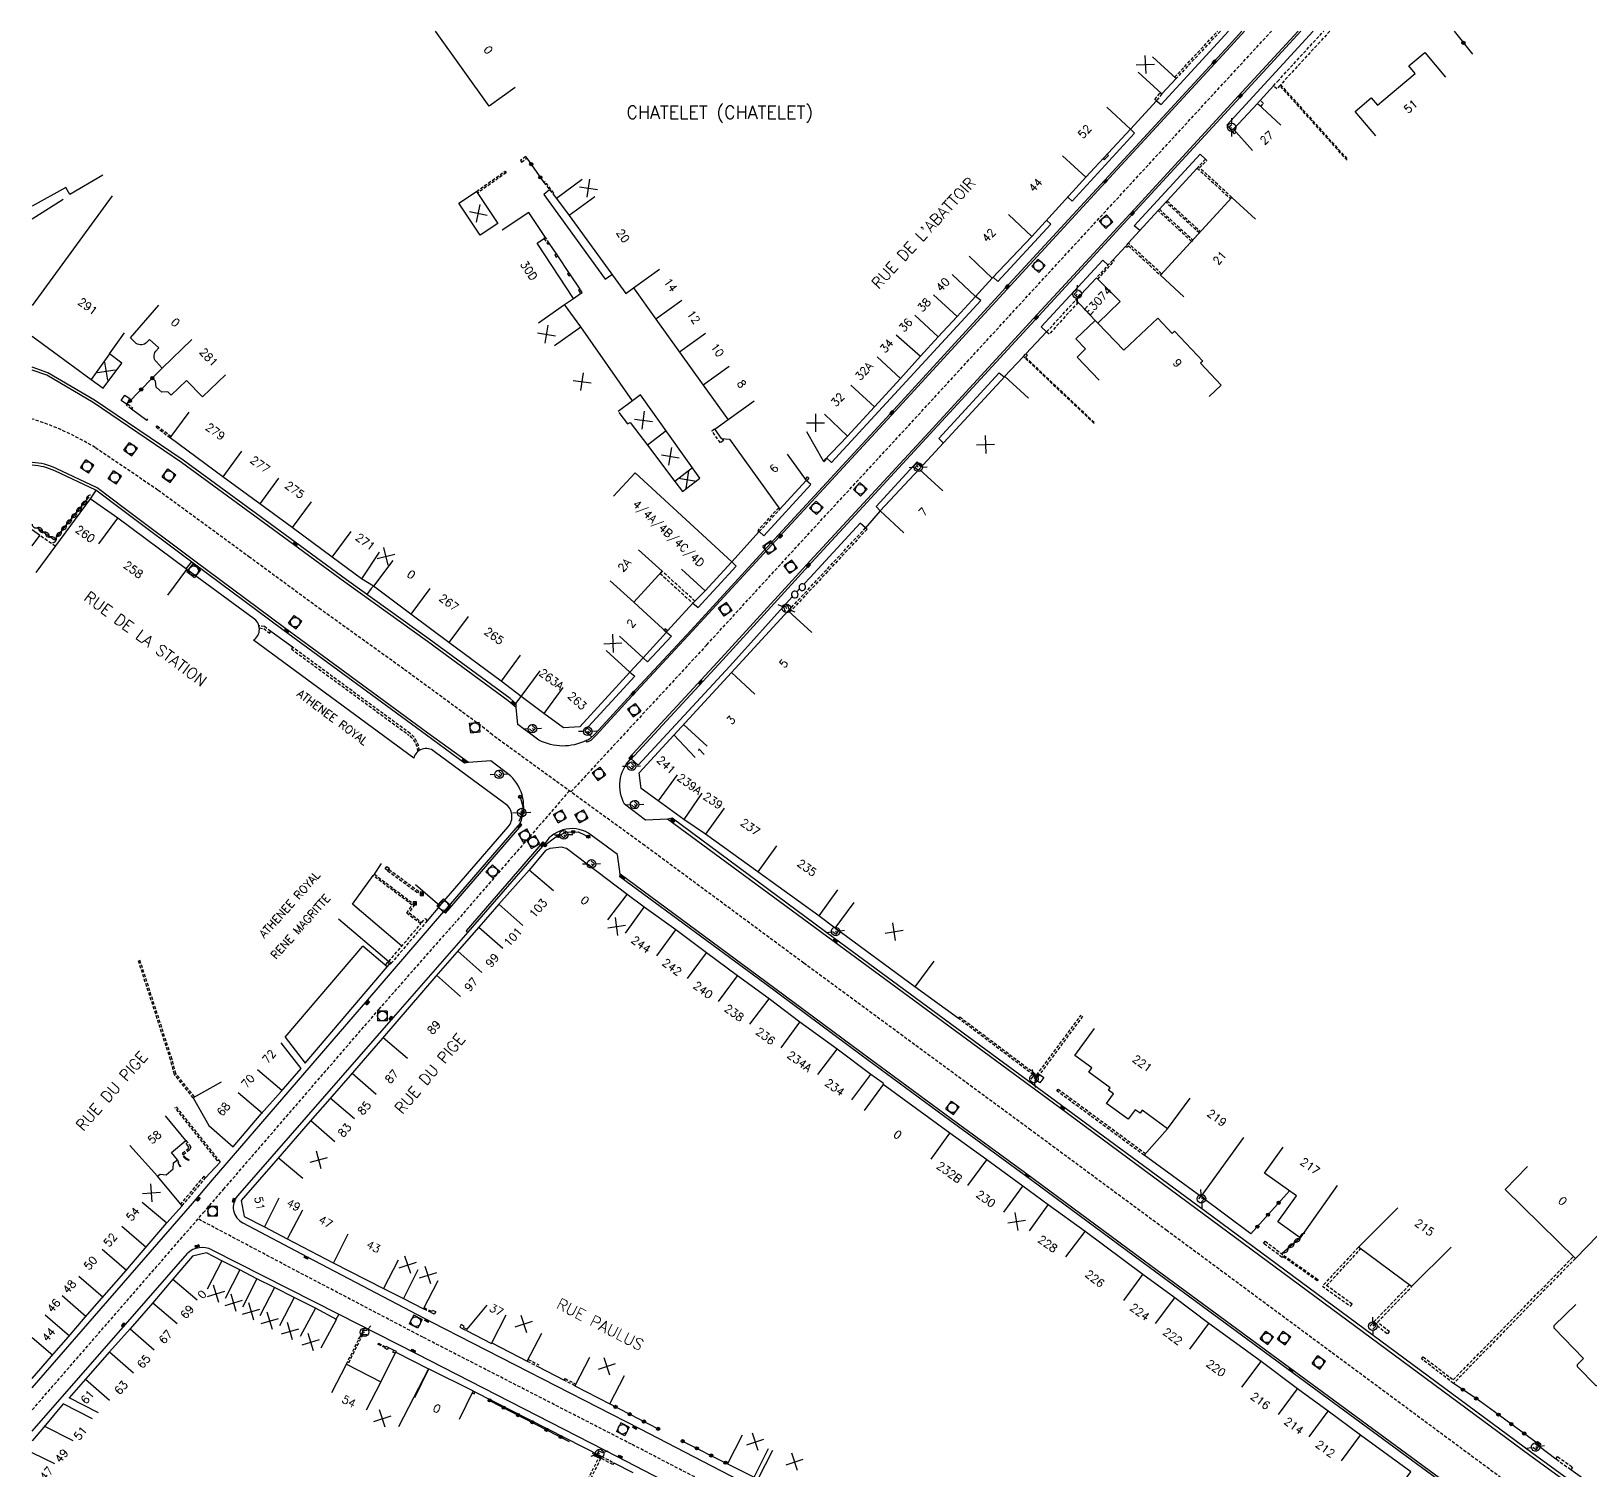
# Model space of a CAD drawing. Header units: millimetres. Extents: x 161000 to 162001, y 120999 to 122000.
# Drawn here: x 160999.8 to 161243.4, y 121775.3 to 122000 of the extents above; entities that cross this region are included whole.
import ezdxf
from ezdxf.enums import TextEntityAlignment as Align

# ---------------------------------------------------------------- set-up
doc = ezdxf.new("R2010")
doc.units = ezdxf.units.MM
doc.linetypes.add('DASHED', pattern=[0.75, 0.5, -0.25])
doc.layers.get('0').update_dxf_attribs({"linetype": 'CONTINUOUS'})
for name, color, linetype in [('W0001', 6, 'DASHED'), ('W0008', 7, 'CONTINUOUS'), ('W0100', 7, 'CONTINUOUS'), ('W0112', 1, 'DASHED'), ('W0310', 3, 'CONTINUOUS'), ('W0322', 7, 'CONTINUOUS'), ('W0330', 7, 'CONTINUOUS'), ('W0334', 7, 'CONTINUOUS'), ('W0400', 7, 'CONTINUOUS'), ('W0420', 7, 'CONTINUOUS'), ('W0471', 7, 'CONTINUOUS'), ('W0980', 7, 'CONTINUOUS'), ('W0984', 7, 'CONTINUOUS'), ('W0989', 7, 'CONTINUOUS'), ('W0991', 7, 'CONTINUOUS'), ('W1102', 7, 'CONTINUOUS')]:
    doc.layers.add(name, color=color, linetype=linetype)
doc.styles.get("Standard").update_dxf_attribs({"font": 'romans.shx', "width": 0.85})

# ---------------------------------------------------------------- blocks, each defined once
blk = doc.blocks.new('t991o')
at = {"color": 0, "linetype": 'Continuous'}
for p, q in [((-1, 1), (1, -1)), ((-1, -1), (1, 1))]:
    blk.add_line(p, q, dxfattribs=at)
blk = doc.blocks.new('t330o')
at = {"color": 0, "linetype": 'Continuous'}
for p, q in [((0.25, -0.25), (-0.25, 0.25)), ((-0.25, -0.25), (0.25, 0.25)), ((-0.25, 0.25), (-0.25, -0.25)), ((0.25, 0.25), (-0.25, 0.25)), ((0.25, -0.25), (0.25, 0.25)), ((-0.25, -0.25), (0.25, -0.25)), ((-0.25, -0.25), (-0.25, -0.25))]:
    blk.add_line(p, q, dxfattribs=at)
blk = doc.blocks.new('T400')
for p, q in [((-0.15, 0.3), (0.15, 0.3)), ((-0.15, -0.25), (-0.15, 0.3)), ((-0.15, 0.15), (0.15, 0.15)), ((-0.15, 0), (0.15, 0)), ((0.15, 0.3), (0.15, -0.25)), ((-0.15, -0.15), (0.15, -0.15)), ((-0.15, -0.25), (-0.15, -0.3)), ((-0.15, -0.3), (0.15, -0.3)), ((0.15, -0.3), (0.15, -0.25))]:
    blk.add_line(p, q)
blk = doc.blocks.new('T420')
for p, q in [((0.75, 0.75), (-0.75, 0.75)), ((-0.75, 0.75), (-0.75, -0.75)), ((0.75, 0.75), (0.75, -0.75)), ((0.75, -0.75), (-0.75, -0.75))]:
    blk.add_line(p, q)
blk.add_ellipse((0, 0), major_axis=(-0.53, 0.53), ratio=1, start_param=3.926991, end_param=10.210176)
blk = doc.blocks.new('T471')
for p, q in [((-0.333334, 0.333334), (-0.333334, -0.333334)), ((-0.333334, 0.333334), (0.333334, 0.333334)), ((-0.333334, 0), (0, 0)), ((0.500001, 0.500001), (1.000002, 1.000002)), ((-0.500001, -0.500001), (-1.000002, -1.000002)), ((-0.333334, -0.333334), (0.333334, -0.333334))]:
    blk.add_line(p, q)
blk.add_ellipse((0, 0), major_axis=(0.471405, 0.471405), ratio=1, start_param=5.4977871438, end_param=11.780972451)
blk = doc.blocks.new('t310o')
at = {"color": 0, "linetype": 'Continuous'}
for centre, start, end in [((-0.5, 0.38), 216.8699, 323.1304), ((0.5, -0.37), 36.8699, 143.1303)]:
    blk.add_arc(centre, 0.625, start, end, dxfattribs=at)
blk = doc.blocks.new('t322o')
at = {"color": 0, "linetype": 'Continuous'}
for radius in [0.25, 0.15]:
    blk.add_circle((0, 0), radius, dxfattribs=at)
blk = doc.blocks.new('t112o')
at = {"color": 0, "linetype": 'Continuous'}
for p, q in [((-0.5, 0.5), (0.5, 0.5)), ((-0.5, -0.5), (-0.5, 0.5)), ((0.5, 0.5), (0.5, -0.5)), ((0.5, -0.5), (-0.5, -0.5))]:
    blk.add_line(p, q, dxfattribs=at)

msp = doc.modelspace()

# ---------------------------------------------------------------- linework, layer by layer
at = {"layer": 'W0001', "flags": 128}
msp.add_lwpolyline([(161105.34, 121904.21), (161119.25, 121919.38), (161137.14, 121938.75), (161154.69, 121957.85), (161169.81, 121974.26), (161186.71, 121992.61), (161193.52, 122000)], dxfattribs=at)
at = {"layer": 'W0001'}
for points in [[(161328.84, 121684.03), (161318.18, 121697.65), (161294.12, 121723.21), (161287.65, 121729.43), (161276.11, 121739.32), (161261.23, 121751.02), (161250.64, 121758.72), (161229.36, 121774.19), (161177.23, 121812.74), (161155.94, 121828.46), (161120.49, 121854.52), (161095.65, 121872.87), (161071.85, 121890.14), (161070.64, 121891.16), (161058.01, 121900.43), (161045.11, 121909.68), (161033.99, 121917.84), (161019.62, 121928.36), (161009.83, 121934.99, 0.061657), (161000, 121939.46, 0.302876)], [(161196.51, 121720.03, 0.053232), (161158.09, 121746.14), (161127.42, 121761.88), (161093.58, 121779.42), (161061.01, 121796.12), (161041.68, 121806.24), (161025.89, 121814.59)]]:
    msp.add_lwpolyline(points, format="xyb", dxfattribs=at)
for points in [[(161105.34, 121904.21), (161084.1, 121881.25)], [(161083.88, 121881.41), (161066.15, 121860.95)], [(161000, 121784.79), (161026.71, 121815.53), (161029.87, 121819.2), (161054.14, 121847.3), (161066.15, 121860.95)]]:
    msp.add_lwpolyline(points, dxfattribs=at)
at = {"layer": 'W0008'}
for p, q in [((161017.77, 121801.81), (161024.24, 121809.21)), ((161028.04, 121809.75), (161047.87, 121799.72)), ((161000, 121781.47), (161017.77, 121801.81)), ((161047.87, 121799.72), (161059.94, 121793.59)), ((161059.94, 121793.59), (161091.36, 121777.52)), ((161091.36, 121777.52), (161105.32, 121770.26))]:
    msp.add_line(p, q, dxfattribs=at)
for points in [[(161102.88, 121906.5), (161115.9, 121920.72), (161133.97, 121940.27), (161152.58, 121960.54), (161166.84, 121976.01), (161186.92, 121997.83), (161188.92, 122000, -0.028941)], [(161103.07, 121906.32), (161093.71, 121896.27), (161088.12, 121890.14), (161087.23, 121889.29), (161086.64, 121889), (161086.51, 121889.27, -0.24136), (161079.11, 121889.34), (161075.83, 121891.76), (161075.56, 121894.45), (161074.34, 121895.48), (161061.71, 121904.75), (161048.81, 121913.99), (161037.69, 121922.15), (161023.32, 121932.67), (161009.49, 121942.05), (161002.25, 121946.28), (161000, 121947.1)], [(161064.56, 121862.33), (161076.48, 121876.09), (161076.19, 121876.36, 0.319442), (161074.68, 121883.74), (161071.6, 121886.11), (161068.15, 121885.82), (161061.8, 121890.44), (161039.39, 121906.87), (161025.37, 121917.29), (161014.41, 121925.5), (161010.14, 121928.7), (161003.73, 121931.75, 0.097399), (161000, 121932.67)], [(161333.36, 121687.48), (161322.7, 121701.1), (161298.63, 121726.67), (161292.16, 121732.88), (161280.62, 121742.78), (161265.75, 121754.47), (161255.15, 121762.18), (161233.88, 121777.64), (161181.74, 121816.2), (161160.45, 121831.91), (161125, 121857.98), (161099.23, 121877.01), (161095.76, 121876.84), (161092.49, 121879.33, -0.32081), (161093.36, 121886.32), (161093.19, 121886.54), (161107.61, 121902.11)], [(161220.26, 121746.12), (161233.38, 121758.32, 0.409991), (161232.7, 121764.66), (161216.37, 121776.64), (161196.32, 121791.35), (161174.7, 121807.28), (161155.11, 121821.74), (161143.51, 121830.24), (161129.64, 121840.42), (161114.58, 121851.6), (161091.79, 121868.4), (161091.39, 121871.48), (161087.3, 121874.52, 0.432985), (161080.03, 121873.2), (161079.78, 121873.47), (161067.75, 121859.57)], [(161067.75, 121859.57), (161068.01, 121859.34), (161056.34, 121846.04), (161032.03, 121818.21, 0.483642), (161032.9, 121813.98), (161042.95, 121808.67), (161062.28, 121798.55), (161094.84, 121781.86), (161128.68, 121764.32), (161159.4, 121748.55), (161164.68, 121745.51), (161171.78, 121741.02), (161177.38, 121737.29), (161183.05, 121733.12), (161186.5, 121730.5), (161194.25, 121724.56, 0.392668), (161196.54, 121724.65), (161220.03, 121746.37), (161220.26, 121746.12)]]:
    msp.add_lwpolyline(points, format="xyb", dxfattribs=at)
for points in [[(161107.85, 121901.88), (161121.72, 121917.1), (161139.62, 121936.47), (161157.17, 121955.57), (161172.29, 121971.98), (161189.19, 121990.33), (161198.1, 122000)], [(161000, 121788.22), (161025.01, 121817.01), (161028.17, 121820.67), (161052.43, 121848.77), (161064.26, 121862.59), (161064.56, 121862.33)]]:
    msp.add_lwpolyline(points, dxfattribs=at)
msp.add_arc((161026.52, 121806.81), 3.31, 62.6687, 133.5522, dxfattribs=at)
at = {"layer": 'W0100'}
for p, q in [((161063.66, 121863.46), (161059.87, 121866.73)), ((161168.1, 121834.68), (161168.36, 121835.03)), ((161168.86, 121834.13), (161168.1, 121834.68)), ((161167.76, 121832.63), (161168.86, 121834.13)), ((161171.15, 121830.14), (161167.76, 121832.63)), ((161172.25, 121831.64), (161171.15, 121830.14)), ((161173, 121831.1), (161172.25, 121831.64)), ((161173.33, 121831.55), (161173, 121831.1)), ((161177.31, 121828.63), (161173.33, 121831.55)), ((161173.64, 121824.52), (161177.31, 121828.63)), ((161189.18, 121827.32), (161182.47, 121818.1)), ((161192.44, 121821.73), (161195.33, 121825.81)), ((161182.47, 121818.1), (161173.64, 121824.52)), ((161004.83, 121785.72), (161001.8, 121782.09)), ((161009.4, 121783.4), (161004.83, 121785.72)), ((161010.32, 121784.31), (161005.74, 121786.64)), ((161001.8, 121782.09), (161000, 121779.95)), ((161006.41, 121779.94), (161001.84, 121782.26))]:
    msp.add_line(p, q, dxfattribs=at)
for points in [[(161075.43, 121991.19), (161071.37, 121988.28), (161062.95, 122000)], [(161174.94, 121996), (161178.62, 121992.61), (161176.39, 121990.2), (161172.72, 121993.59)], [(161209.84, 121983.66), (161206.59, 121987.47), (161209.11, 121989.61), (161210.08, 121988.47), (161211.08, 121989.31), (161215.96, 121993.4), (161214.97, 121994.57), (161217.49, 121996.68), (161220.7, 121992.85)], [(161146.3, 121964.89), (161149.93, 121961.46), (161156.09, 121967.97), (161164.55, 121977.19), (161171.49, 121984.73), (161167.81, 121988.12)], [(161187.6, 121984.69), (161191.34, 121988.74), (161195.01, 121985.34)], [(161187.6, 121984.69), (161190.58, 121981.37)], [(161085.89, 121976.85), (161081.86, 121973.89), (161083.83, 121971.21), (161092.68, 121959.06), (161093.87, 121959.92), (161097.38, 121955.03), (161101.09, 121949.89), (161104.79, 121944.73), (161108.66, 121939.32), (161106.6, 121937.8), (161107.59, 121936.41), (161108.91, 121936.3), (161116.75, 121925.37), (161120.87, 121929.84)], [(161012.46, 121974.32), (161000, 121957.16)], [(161179.86, 121958.53), (161176.18, 121961.92), (161187.34, 121974.05), (161191.02, 121970.66)], [(161091.62, 121940.49), (161092.97, 121938.73), (161093.37, 121938.91), (161096.09, 121935.39), (161100.34, 121929.73), (161101.53, 121928.16), (161104.27, 121930.23), (161095, 121943.26), (161093.74, 121942.32), (161085.65, 121953.83), (161083.13, 121957.36), (161084.53, 121958.28), (161078.83, 121966.91), (161080.16, 121967.81), (161077.56, 121971.71), (161073.4, 121968.94)], [(161123.55, 121932.89), (161127.3, 121936.76), (161131.52, 121941.34), (161135.6, 121945.77), (161138.69, 121949.27), (161141.49, 121952.3), (161144.42, 121955.48), (161147.32, 121958.6), (161143.65, 121962)], [(161166.62, 121945.54), (161163.16, 121949.14), (161164.46, 121950.4), (161162.96, 121951.96), (161166, 121954.86), (161162.99, 121958.06), (161166.18, 121961.48), (161169.92, 121957.78), (161166.41, 121954.43), (161170.48, 121950.22), (161175.76, 121955.22), (161178.03, 121952.81), (161178.39, 121953.15), (161182.8, 121948.5), (161182.43, 121948.16), (161185.69, 121944.72), (161183.82, 121942.95)], [(161000, 121952.37), (161009.18, 121945.61), (161011.05, 121944.28), (161014, 121948.19), (161012.05, 121949.66), (161014.4, 121952.89)], [(161136.1, 121921.71), (161132.44, 121925.12), (161138.53, 121931.64), (161151.89, 121946.12), (161155.57, 121942.73)], [(161043.53, 121926.54), (161040.58, 121922.51), (161035.52, 121926.21), (161029.75, 121930.42), (161021.52, 121936.5), (161024.49, 121940.52)], [(161123.55, 121932.89), (161120.94, 121937.48)], [(161117.89, 121933.99), (161120.87, 121929.84)], [(161101.4, 121916.01), (161105.09, 121912.64), (161109.25, 121917.19), (161102.07, 121923.8), (161094.18, 121931.08), (161090.79, 121927.4)], [(161000, 121919.66), (161001.19, 121921.26), (161000, 121922.14)], [(161076.2, 121902.58), (161073.23, 121898.56), (161065.08, 121904.59), (161059.11, 121908.98), (161053.29, 121913.39), (161051.41, 121914.53), (161046.86, 121917.87), (161049.82, 121921.9)], [(161095.36, 121909.57), (161093.95, 121910.85), (161098.36, 121915.7), (161094.66, 121919.06)], [(161095.36, 121909.57), (161099.05, 121906.2), (161095.38, 121902.19), (161093.34, 121899.95), (161085.53, 121891.4), (161082.96, 121891.24), (161079.88, 121893.51), (161076.33, 121896.14), (161079.31, 121900.16)], [(161109.18, 121899.91), (161118.05, 121909.5), (161121.75, 121906.13)], [(161125.75, 121865.97), (161122.83, 121861.91), (161113.31, 121868.76), (161105.12, 121874.64), (161101.76, 121876.95), (161097.75, 121879.84), (161095.1, 121881.76), (161094.78, 121884.23), (161109.18, 121899.91), (161112.86, 121896.53)], [(161127.97, 121833.16), (161130.97, 121837.16), (161125.68, 121841.11), (161119.88, 121845.32), (161115.1, 121848.96), (161110.13, 121852.56), (161105.3, 121856.14), (161100.5, 121859.7), (161095.58, 121863.24), (161092.92, 121865.26), (161083.41, 121872.42), (161082.66, 121872.6), (161080.81, 121872.43), (161080.17, 121872.08), (161077.58, 121869.02), (161072.88, 121863.7), (161069.75, 121860.14), (161073.51, 121856.84)], [(161140.8, 121854.84), (161137.83, 121850.82), (161125.41, 121859.99), (161128.38, 121864.01)], [(161069.75, 121860.14), (161066.3, 121856.24), (161063, 121852.48), (161054.67, 121842.82), (161049.66, 121837), (161046.48, 121833.35), (161043.42, 121829.84), (161038.35, 121824.03), (161032.64, 121817.45), (161033.1, 121814.98), (161036.29, 121813.37), (161039.82, 121811.47), (161046.98, 121807.76), (161054.83, 121803.73), (161057.97, 121802.16), (161061.1, 121800.55), (161063.39, 121804.99)], [(161039.49, 121842.94), (161042.61, 121838.9), (161055.43, 121853.95), (161051.62, 121857.19)], [(161039.49, 121842.94), (161051.62, 121857.19)], [(161168.36, 121835.03), (161164.99, 121837.5), (161165.47, 121838.15), (161162.81, 121840.1), (161165.87, 121844.3)], [(161031.36, 121825.84), (161035.76, 121830.97), (161038.85, 121834.49), (161041.97, 121838.07), (161038.85, 121842.1)], [(161029.5, 121835.95), (161025.15, 121833.49), (161027.6, 121829.15), (161031.36, 121825.84)], [(161212.34, 121771.08), (161215.28, 121775.12), (161207.41, 121780.85), (161202.39, 121784.58), (161197.6, 121788.08), (161191.91, 121792.33), (161183.75, 121798.29), (161178.41, 121802.26), (161173.42, 121805.91), (161164.43, 121812.65), (161158.65, 121816.79), (161154.7, 121819.68), (161149.05, 121823.84), (161143.29, 121827.99), (161132.89, 121835.58), (161129.94, 121831.54)], [(161022.08, 121823.33), (161022.66, 121823.82), (161021.73, 121824.94), (161024, 121826.84), (161020.79, 121830.67)], [(161000, 121789.68), (161003.02, 121793.16), (161005.67, 121796.19), (161008.28, 121799.24), (161010.85, 121802.22), (161014.31, 121806.11), (161017.65, 121810.03), (161020.99, 121813.96), (161023.4, 121816.64), (161019.55, 121821.25), (161019.97, 121821.59), (161020.93, 121821.49), (161022.02, 121822.4), (161022.08, 121823.35), (161022.52, 121823.72)], [(161233.52, 121822.76), (161230.01, 121819.19), (161235.5, 121813.81), (161240.99, 121808.43), (161244.49, 121811.99)], [(161019.67, 121821.35), (161019.69, 121821.33), (161019.99, 121821.59)], [(161203.79, 121819.8), (161197.99, 121811.65), (161194.53, 121814.11), (161197.42, 121818.19), (161192.44, 121821.73)], [(161221.58, 121810.19), (161215.41, 121804.02), (161207.1, 121810.16), (161213.27, 121816.34)], [(161045.12, 121794.47), (161047.5, 121798.87), (161044.22, 121800.65), (161040.88, 121802.34), (161037.81, 121803.9), (161035.09, 121805.26), (161032.39, 121806.64), (161029.61, 121808.06), (161027.19, 121809.32), (161025.04, 121808.8), (161021.97, 121805.18), (161018.81, 121801.48), (161015.29, 121797.44), (161012.06, 121793.86), (161008.3, 121789.57), (161005.74, 121786.64)], [(161070.99, 121801.15), (161067.86, 121797.39), (161067.83, 121797.15), (161071.71, 121795.16), (161071.76, 121795.25), (161077.31, 121792.39), (161079.56, 121796.74)], [(161249.2, 121793), (161244.7, 121788.54), (161244.24, 121788.54), (161241.32, 121791.49), (161241.3, 121791.89), (161242.24, 121792.8), (161237.65, 121797.56), (161237.65, 121797.96), (161241.04, 121801.24)], [(161046.78, 121787.47), (161049.06, 121791.92), (161054.43, 121789.17), (161056.8, 121793.8), (161061.87, 121791.2), (161057.22, 121782.12)], [(161087.04, 121792.98), (161084.74, 121788.54), (161090.18, 121785.72), (161092.48, 121790.16)], [(161059.73, 121786.69), (161061.93, 121791.18), (161068.86, 121787.77), (161066.65, 121783.29)], [(161110.84, 121780.83), (161108.59, 121776.37), (161112.74, 121774.27), (161114.99, 121778.74)], [(161115.6, 121778.44), (161113.32, 121773.99)]]:
    msp.add_lwpolyline(points, dxfattribs=at)
at = {"layer": 'W0100', "flags": 128}
msp.add_lwpolyline([(161069.96, 121968.17), (161066.63, 121973.16), (161069.37, 121974.99), (161072.7, 121969.99)], close=True, dxfattribs=at)
at = {"layer": 'W0100'}
for points in [[(161030.18, 121946.38), (161026.56, 121942.92), (161024.11, 121945.49), (161021.68, 121943.16), (161021.18, 121943.68), (161020.21, 121943.65), (161019.33, 121944.41), (161019.24, 121945.38), (161018.75, 121945.85), (161020.31, 121947.42), (161019.35, 121948.43, -0.37172), (161019.28, 121950.05), (161019.75, 121950.59), (161018.3, 121951.86), (161017.9, 121951.44, -0.379945), (161016.25, 121951.26), (161015.32, 121952.12), (161019.79, 121957.21)], [(161063.66, 121863.46), (161074.31, 121875.78, 0.450492), (161073.85, 121879.41), (161062.76, 121887.58, 0.549163), (161059.57, 121886.52), (161034.54, 121904.94, 0.549163), (161034.52, 121908.37), (161024.13, 121915.97), (161013.37, 121923.96), (161009.04, 121926.99), (161000.58, 121915.49)]]:
    msp.add_lwpolyline(points, format="xyb", dxfattribs=at)
for points in [[(161118.61, 121912.28, 7.492036), (161118.79, 121912.49, 0.133475)], [(161119.9, 121913.58, 7.366325), (161120.14, 121913.71, 0.135753)]]:
    msp.add_lwpolyline(points, format="xyb", close=True, dxfattribs=at)
at = {"layer": 'W0112'}
for p, q in [((161171.37, 121966.74), (161171.37, 121966.73)), ((161156.87, 121837.06), (161163.81, 121846.42)), ((161164.03, 121846.22), (161156.93, 121836.63))]:
    msp.add_line(p, q, dxfattribs=at)
for points in [[(161178.4, 121992.81), (161185.13, 122000)], [(161185.55, 122000), (161178.62, 121992.61), (161178.4, 121992.81)], [(161193.83, 121991.46), (161194.47, 121992.17), (161201.68, 122000)], [(161202.63, 122000), (161194.99, 121991.7), (161194.94, 121991.64), (161205.44, 121979.95)], [(161205.33, 121979.85), (161194.84, 121991.53), (161194.36, 121990.99), (161193.83, 121991.46)], [(161069.37, 121974.99), (161073.84, 121978.14), (161074.01, 121977.9), (161069.54, 121974.74)], [(161165.82, 121938.78), (161155.01, 121948.99), (161154.79, 121949.2), (161155.19, 121949.62), (161155.41, 121949.41), (161155.12, 121949.1), (161165.92, 121938.88)], [(161017.9, 121939.24), (161018.05, 121939.49)], [(161021.52, 121936.5), (161019.33, 121938.18), (161019.51, 121938.4), (161021.69, 121936.73)], [(161107.73, 121936.4), (161107.96, 121936.09), (161107.47, 121935.73), (161106.14, 121937.62), (161106.56, 121937.92), (161106.63, 121937.82)], [(161120.74, 121930.08), (161121.08, 121930.44), (161121.3, 121930.23), (161120.88, 121929.8), (161120.85, 121929.82)], [(161003.6, 121919.6), (161001.19, 121921.26)], [(161035.46, 121906.85), (161036.14, 121906.75), (161037.06, 121906.05), (161037.25, 121906.31), (161036.26, 121907.05), (161035.4, 121907.18)], [(161025.15, 121833.49), (161022.2, 121837.16), (161021.59, 121839.43), (161016.57, 121854.9)], [(161025.34, 121833.65), (161022.43, 121837.27), (161021.83, 121839.5), (161016.81, 121854.98)], [(161055.43, 121853.95), (161055.8, 121854.38), (161055.47, 121854.66), (161055.09, 121854.23)], [(161156.93, 121836.63), (161144.67, 121845.89), (161144.85, 121846.13), (161156.87, 121837.06)], [(161132.89, 121835.58), (161132.96, 121835.75), (161132.75, 121835.9)], [(161173.64, 121824.52), (161159.99, 121834.58), (161160.2, 121834.87), (161173.87, 121824.79)], [(161022.45, 121832.07), (161029.06, 121823.8), (161028.91, 121823.67), (161022.29, 121831.94)], [(161024, 121826.84), (161024.56, 121826.16), (161024.77, 121825.8), (161024.57, 121825.35), (161023.63, 121824.62), (161023.45, 121824.86), (161024.33, 121825.54), (161024.44, 121825.78), (161024.31, 121826), (161023.82, 121826.69)], [(161022.66, 121823.82), (161023.01, 121822.97), (161023.16, 121822.76), (161023.13, 121822.73), (161022.97, 121822.95), (161022.64, 121823.8)], [(161023.42, 121816.64), (161027.07, 121821.01), (161026.78, 121821.25), (161023.13, 121816.88)], [(161207.1, 121810.16), (161201.48, 121804.11), (161205.87, 121800.95), (161206.13, 121801.3), (161202.14, 121804.18), (161207.45, 121809.9)], [(161240.99, 121808.43), (161221.96, 121788.91), (161216.97, 121792.74), (161217.24, 121793.06), (161221.92, 121789.47), (161240.69, 121808.72)], [(161215.06, 121804.28), (161209.43, 121798.44), (161211.68, 121796.65), (161211.95, 121796.99), (161210.08, 121798.48), (161215.37, 121803.97), (161215.41, 121804.02)], [(161061.19, 121800.74), (161062.4, 121800.14), (161062.51, 121800.37), (161063, 121800.13), (161062.79, 121799.71), (161062.31, 121799.96), (161061.1, 121800.55)], [(161067.86, 121797.37), (161067.33, 121797.64), (161067.44, 121797.86), (161066.98, 121798.09), (161066.78, 121797.67), (161067.23, 121797.45), (161067.83, 121797.15)], [(161049.06, 121791.92), (161051.42, 121796.65), (161051.6, 121796.56), (161049.24, 121791.83)], [(161077.31, 121792.39), (161078.97, 121791.53)], [(161077.45, 121792.66), (161079.11, 121791.8)], [(161084.74, 121788.54), (161083.07, 121789.41), (161083.21, 121789.67), (161084.88, 121788.81)], [(161068.7, 121787.46), (161069.01, 121787.31), (161069.14, 121787.58), (161068.84, 121787.72)], [(161085.78, 121771.9), (161088.48, 121777.33), (161088.76, 121777.19), (161086.06, 121771.76)]]:
    msp.add_lwpolyline(points, dxfattribs=at)
for points in [[(161176.39, 121990.2), (161175.57, 121989.15), (161175.33, 121989.34), (161176.17, 121990.4)], [(161191.85, 121988.26), (161192.27, 121988.71), (161191.76, 121989.19), (161191.34, 121988.74)], [(161188.02, 121984.22), (161187.76, 121983.99), (161187.27, 121984.52), (161187.52, 121984.75)], [(161076.4, 121979.58), (161077.26, 121980.18), (161077.09, 121980.43), (161076.23, 121979.82)], [(161187.34, 121974.05), (161182.31, 121978.65), (161183.42, 121979.81), (161183.22, 121980), (161181.92, 121978.63), (161187.15, 121973.84)], [(161079.89, 121976.39), (161081.3, 121974.59), (161081.47, 121974.72), (161080.06, 121976.52)], [(161182.25, 121968.51), (161177.04, 121973.3), (161177.22, 121973.52), (161182.44, 121968.72)], [(161181.04, 121967.19), (161175.82, 121971.99), (161176.02, 121972.21), (161181.24, 121967.41)], [(161079.91, 121967.64), (161080.5, 121966.75), (161080.75, 121966.92), (161080.16, 121967.81)], [(161176.37, 121962.13), (161171.16, 121966.92), (161170.76, 121966.46), (161170.97, 121966.28), (161171.18, 121966.52), (161176.18, 121961.92)], [(161082.08, 121964.91), (161081.87, 121965.24), (161081.62, 121965.07), (161081.83, 121964.75)], [(161166.39, 121961.28), (161168.94, 121964.08), (161168.73, 121964.27), (161166.18, 121961.48)], [(161083.57, 121962.14), (161083.79, 121961.81), (161084.04, 121961.98), (161083.82, 121962.31)], [(161085.89, 121959.19), (161085.54, 121959.72), (161085.29, 121959.55), (161085.64, 121959.03)], [(161163.34, 121957.68), (161158.79, 121952.7), (161158.41, 121953.05), (161162.99, 121958.06)], [(161014.88, 121941.81), (161015.66, 121941.25), (161015.49, 121941.02), (161014.71, 121941.58)], [(161123.55, 121932.89), (161123.63, 121932.76), (161124.05, 121933.21), (161123.95, 121933.3)], [(161116.57, 121925.62), (161113.32, 121922.08), (161113.54, 121921.88), (161116.75, 121925.37)], [(161118.05, 121909.5), (161130.14, 121922.48), (161130.37, 121922.27), (161118.28, 121909.29)], [(161098.05, 121915.36), (161103.15, 121910.71), (161103.49, 121911.04), (161098.36, 121915.7)], [(161099.05, 121906.2), (161099.2, 121906.37), (161098.86, 121906.69), (161098.7, 121906.52)], [(161055.37, 121869.61), (161055.75, 121869.37), (161055.51, 121868.99), (161055.13, 121869.24)], [(161055.5, 121868.95), (161060.21, 121865.48), (161060.35, 121865.68), (161055.65, 121869.15)], [(161058.47, 121862.33), (161059.33, 121863.59), (161053.23, 121868.19), (161053.44, 121868.39), (161059.72, 121863.65), (161058.86, 121862.39), (161060.84, 121860.86), (161061.37, 121861.48), (161061.69, 121861.13), (161056.03, 121854.49), (161055.66, 121854.78), (161060.66, 121860.64)], [(161023.57, 121824.31), (161023.69, 121824.43), (161024.06, 121824.07), (161024.52, 121823.82), (161024.38, 121823.71), (161023.96, 121823.93)], [(161200.66, 121804.94), (161195.31, 121808.72), (161195.2, 121808.59), (161192.28, 121810.77), (161192.54, 121811.12), (161195.46, 121808.9), (161200.81, 121805.11)], [(161055.14, 121794.45), (161054, 121794.99), (161054.08, 121795.17), (161055.23, 121794.63), (161055.28, 121794.72), (161055.61, 121794.54), (161055.44, 121794.2), (161055.1, 121794.38)], [(161056.29, 121793.77), (161056.44, 121794.12), (161056.81, 121793.96), (161056.65, 121793.61)], [(161235.24, 121779.74), (161235.61, 121779.47), (161235.32, 121779.07), (161234.95, 121779.33)], [(161088.86, 121777.55), (161090.84, 121776.52), (161090.69, 121776.24), (161088.72, 121777.27)], [(161238.22, 121777.49), (161240.55, 121775.82), (161240.26, 121775.42), (161237.93, 121777.09)]]:
    msp.add_lwpolyline(points, close=True, dxfattribs=at)
msp.add_lwpolyline([(161060.41, 121887.7, 0.230651), (161059.01, 121890.37), (161040.66, 121903.82), (161040.47, 121903.56), (161058.82, 121890.12, -0.222039), (161060.22, 121887.55)], format="xyb", dxfattribs=at)
at = {"layer": 'W0310'}
for points in [[(161000.8, 121922.48), (161003.49, 121920.61), (161008.9, 121927.32)], [(161197.99, 121811.65), (161195.21, 121809.18)]]:
    msp.add_lwpolyline(points, dxfattribs=at)
at = {"layer": 'W0322'}
for points in [[(161222.06, 122000), (161224.92, 121996.42)], [(161077.26, 121980.18), (161079.89, 121976.39)], [(161018.75, 121945.85), (161014.97, 121941.97)], [(161076.2, 121880.49), (161076.53, 121879.36), (161076.7, 121878.33), (161076, 121876.63)], [(161080.07, 121872.94), (161081.57, 121874.08), (161083.33, 121874.99), (161085.27, 121875.01), (161087.13, 121874.11)], [(161196.33, 121818.97), (161190.3, 121812.25)], [(161225.51, 121786.56), (161221.96, 121788.91)], [(161071.43, 121786.27), (161083.87, 121779.85)], [(161090.18, 121785.72), (161097.75, 121781.82)], [(161235.01, 121779.6), (161228.35, 121784.49)], [(161101.57, 121779.9), (161108.59, 121776.37)], [(161087.46, 121778), (161088.58, 121777.46)]]:
    msp.add_lwpolyline(points, dxfattribs=at)
at = {"layer": 'W0334'}
for p, q in [((161193.83, 121991.46), (161191.76, 121989.19)), ((161177.22, 121973.52), (161181.92, 121978.63)), ((161176.02, 121972.21), (161177.04, 121973.3)), ((161175.82, 121971.99), (161171.16, 121966.92)), ((161168.73, 121964.27), (161170.76, 121966.46)), ((161154.79, 121949.2), (161151.79, 121946.02)), ((161076.19, 121876.36), (161064.26, 121862.59)), ((161080.03, 121873.2), (161068.01, 121859.34))]:
    msp.add_line(p, q, dxfattribs=at)
for points in [[(161103.07, 121906.32), (161116.12, 121920.52), (161134.19, 121940.06), (161152.8, 121960.33), (161167.06, 121975.8), (161187.14, 121997.62), (161189.33, 122000, -0.028942)], [(161068.15, 121885.82), (161067.52, 121885.75), (161061.55, 121890.09), (161039.13, 121906.53), (161025.11, 121916.95), (161014.15, 121925.16), (161009.91, 121928.33), (161003.54, 121931.36, 0.096813), (161000, 121932.24)], [(161220.03, 121746.37), (161233.14, 121758.55, 0.407656), (161232.5, 121764.39), (161216.17, 121776.37), (161196.12, 121791.08), (161174.5, 121807.01), (161154.91, 121821.47), (161143.31, 121829.97), (161129.44, 121840.15), (161114.38, 121851.33), (161091.77, 121867.99)]]:
    msp.add_lwpolyline(points, format="xyb", dxfattribs=at)
for points in [[(161107.61, 121902.11), (161121.5, 121917.3), (161139.4, 121936.68), (161156.94, 121955.78), (161172.07, 121972.18), (161188.97, 121990.53), (161197.69, 122000)], [(161161.73, 121974.11), (161162.39, 121973.48), (161172.13, 121984.1), (161171.49, 121984.73), (161175.57, 121989.15), (161176.29, 121988.58), (161186.81, 122000)], [(161187.34, 121984.58), (161186.55, 121985.33), (161200.06, 122000)], [(161167.24, 121980.11), (161167.42, 121979.94), (161168.05, 121980.61), (161167.86, 121980.79)], [(161172.95, 121968.87), (161172.09, 121969.62), (161182.38, 121980.79), (161183.22, 121980)], [(161011.02, 121977.51), (161005.85, 121974.49), (161005.25, 121975.59), (161000, 121972.68)], [(161000, 121970.71), (161004.85, 121973.76)], [(161080.8, 121975.22), (161079.87, 121974.49), (161089.48, 121961.27), (161090.51, 121962.04)], [(161081.3, 121974.59), (161081.86, 121973.89)], [(161150.05, 121961.59), (161150.81, 121960.91), (161159.08, 121969.88), (161158.4, 121970.48)], [(161155.19, 121949.62), (161158.41, 121953.05), (161157.55, 121953.83), (161167.18, 121964.24), (161168.02, 121963.49)], [(161124.03, 121933.39), (161124.82, 121932.68), (161148.14, 121957.96), (161147.32, 121958.6), (161149.93, 121961.46)], [(161084.53, 121958.28), (161085.64, 121959.03)], [(161075.56, 121894.45), (161075.57, 121895.01), (161074.61, 121895.82), (161061.97, 121905.1), (161049.07, 121914.35), (161037.95, 121922.51), (161023.57, 121933.03), (161009.72, 121942.42), (161002.44, 121946.68), (161000, 121947.57)], [(161142.26, 121935.75), (161141.57, 121936.42), (161150.99, 121946.69), (161151.79, 121946.02)], [(161017.9, 121939.24), (161015.49, 121941.02)], [(161138.91, 121932.12), (161138.19, 121932.78), (161131.77, 121925.82), (161132.44, 121925.12), (161130.14, 121922.48), (161129.31, 121923.18), (161121.48, 121914.73), (161120.5, 121913.67)], [(161099.2, 121906.37), (161103.15, 121910.71), (161103.97, 121910.04), (161109.91, 121916.48), (161109.25, 121917.19), (161113.54, 121921.88), (161114.24, 121921.23), (161121.6, 121929.23), (161120.87, 121929.84)], [(161009.88, 121928.26), (161009.04, 121926.99)], [(161046.86, 121917.87), (161040.58, 121922.51)], [(161024.03, 121916.05), (161024.88, 121917.12)], [(161053.29, 121913.39), (161052.93, 121913), (161052.26, 121912.07)], [(161103.48, 121911.04), (161105.09, 121912.64)], [(161119.82, 121912.93), (161119.39, 121912.46)], [(161118.69, 121911.7), (161108.94, 121900.87)], [(161040.66, 121903.82), (161037.25, 121906.31)], [(161102.88, 121906.5), (161093.52, 121896.45), (161087.93, 121890.33), (161087.08, 121889.51), (161086.76, 121889.35), (161086.51, 121889.27)], [(161099.05, 121906.2), (161099.84, 121905.57), (161096.1, 121901.53), (161095.38, 121902.19)], [(161093.36, 121886.32), (161093.41, 121886.27), (161107.85, 121901.88)], [(161093.52, 121886.4), (161094.62, 121885.45), (161108.94, 121900.87)], [(161075.53, 121895.05), (161076.33, 121896.14), (161073.23, 121898.56)], [(161093.34, 121899.95), (161094.08, 121899.32), (161086.3, 121890.81), (161087.38, 121889.8)], [(161099.93, 121877.13), (161099.23, 121877.01)], [(161333.76, 121687.8), (161323.09, 121701.44), (161298.99, 121727.03), (161292.51, 121733.26), (161280.95, 121743.18), (161266.06, 121754.88), (161255.46, 121762.59), (161234.18, 121778.06), (161182.04, 121816.61), (161160.75, 121832.32), (161125.31, 121858.39), (161099.93, 121877.13)], [(161053.44, 121868.39), (161054.54, 121870.05)], [(161057.69, 121857.16), (161050, 121863.75), (161053.23, 121868.19)], [(161091.77, 121867.99), (161091.79, 121868.4)], [(161047.8, 121861.43), (161055.66, 121854.78)], [(161063.59, 121863.39), (161061.69, 121861.13)], [(161125.41, 121859.99), (161122.83, 121861.91)], [(161055.8, 121854.38), (161056.03, 121854.49)], [(161144.67, 121845.89), (161137.83, 121850.82)], [(161132.75, 121835.9), (161130.97, 121837.16)], [(161029.06, 121823.8), (161029.32, 121823.46), (161027.07, 121821.01)], [(161190.3, 121812.25), (161182.47, 121818.1)], [(161047.87, 121799.72), (161047.38, 121798.77)], [(161051.92, 121797.67), (161051.42, 121796.65)], [(161055.61, 121794.54), (161056.44, 121794.12)], [(161078.97, 121791.53), (161083.07, 121789.41)], [(161069.14, 121787.58), (161088.86, 121777.55)], [(161228.35, 121784.49), (161225.51, 121786.56)], [(161237.93, 121777.09), (161235.32, 121779.07)], [(161090.84, 121776.52), (161093.81, 121775.01)], [(161242.84, 121773.6), (161240.26, 121775.42)]]:
    msp.add_lwpolyline(points, dxfattribs=at)
at = {"layer": 'W0334', "flags": 128}
for points in [[(161081.87, 121965.24), (161080.75, 121966.92)], [(161083.82, 121962.31), (161082.08, 121964.91)], [(161085.54, 121959.72), (161084.04, 121961.98)]]:
    msp.add_lwpolyline(points, dxfattribs=at)
at = {"layer": 'W1102'}
for p, q in [((161160.87, 121980.57), (161164.55, 121977.19)), ((161087.86, 121974.17), (161083.83, 121971.21)), ((161152.46, 121971.41), (161156.09, 121967.97)), ((161140.75, 121958.87), (161144.42, 121955.48)), ((161079.06, 121954.45), (161083.13, 121957.36)), ((161101.44, 121957.95), (161097.38, 121955.03)), ((161081.56, 121950.95), (161085.65, 121953.83)), ((161137.81, 121955.69), (161141.49, 121952.3)), ((161020.31, 121947.42), (161024.93, 121951.85)), ((161105.15, 121952.81), (161101.09, 121949.89)), ((161134.94, 121952.58), (161138.69, 121949.27)), ((161012.05, 121949.66), (161009.18, 121945.61)), ((161131.93, 121949.16), (161135.6, 121945.77)), ((161108.85, 121947.65), (161104.79, 121944.73)), ((161127.84, 121944.73), (161131.52, 121941.34)), ((161112.73, 121942.23), (161108.66, 121939.32)), ((161123.7, 121940.24), (161127.3, 121936.76)), ((161099, 121937.63), (161096.09, 121935.39)), ((161032.7, 121934.46), (161029.75, 121930.42)), ((161103.13, 121931.83), (161100.34, 121929.73)), ((161038.47, 121930.25), (161035.52, 121926.21)), ((161142.19, 121928.23), (161138.53, 121931.64)), ((161010.39, 121919.95), (161013.37, 121923.96)), ((161054.19, 121918.69), (161051.41, 121914.53)), ((161056.31, 121917.37), (161053.29, 121913.39)), ((161021.18, 121911.94), (161024.13, 121915.97)), ((161062.07, 121913.01), (161059.11, 121908.98)), ((161068.05, 121908.61), (161065.08, 121904.59)), ((161091.69, 121905.56), (161095.38, 121902.19)), ((161089.64, 121903.31), (161093.34, 121899.95)), ((161082.85, 121897.54), (161079.88, 121893.51)), ((161105.39, 121888.39), (161101.71, 121891.77)), ((161100.21, 121890.14), (161103.55, 121886.63)), ((161100.69, 121883.91), (161097.75, 121879.84)), ((161104.59, 121881.07), (161101.76, 121876.95)), ((161108.04, 121878.7), (161105.12, 121874.64)), ((161116.23, 121872.82), (161113.31, 121868.76)), ((161081.39, 121865.79), (161077.58, 121869.02)), ((161076.63, 121860.39), (161072.88, 121863.7)), ((161089.89, 121861.28), (161092.92, 121865.26)), ((161092.66, 121859.18), (161095.58, 121863.24)), ((161097.52, 121855.68), (161100.5, 121859.7)), ((161066.44, 121856.37), (161070.2, 121853.08)), ((161102.33, 121852.12), (161105.3, 121856.14)), ((161063.12, 121852.62), (161066.86, 121849.3)), ((161107.19, 121848.52), (161110.13, 121852.56)), ((161112.07, 121844.98), (161115.1, 121848.96)), ((161116.94, 121841.28), (161119.88, 121845.32)), ((161054.8, 121842.91), (161058.6, 121839.66)), ((161122.68, 121837.11), (161125.68, 121841.11)), ((161038.99, 121834.63), (161035.18, 121837.87)), ((161049.94, 121837.32), (161053.72, 121834.04)), ((161035.94, 121831.05), (161032.14, 121834.29)), ((161046.54, 121833.51), (161050.34, 121830.25)), ((161177.31, 121828.63), (161180.81, 121833.42)), ((161043.49, 121829.97), (161047.26, 121826.67)), ((161140.36, 121823.94), (161143.29, 121827.99)), ((161015.22, 121826.06), (161019.55, 121821.25)), ((161038.42, 121824.17), (161042.24, 121820.94)), ((161146.09, 121819.81), (161149.05, 121823.84)), ((161038.53, 121817.84), (161036.29, 121813.37)), ((161151.75, 121815.64), (161154.7, 121819.68)), ((161017.18, 121817.2), (161020.99, 121813.96)), ((161039.92, 121811.56), (161042.24, 121815.99)), ((161155.74, 121812.72), (161158.65, 121816.79)), ((161017.79, 121810.12), (161014, 121813.39)), ((161161.43, 121808.65), (161164.43, 121812.65)), ((161047.08, 121807.81), (161049.35, 121812.27)), ((161014.71, 121806.56), (161010.92, 121809.83)), ((161029.61, 121808.06), (161027.32, 121803.62)), ((161057.12, 121808.17), (161054.83, 121803.73)), ((161011.05, 121802.3), (161007.28, 121805.59)), ((161021.97, 121805.18), (161025.77, 121801.94)), ((161032.39, 121806.64), (161030.12, 121802.18)), ((161035.09, 121805.26), (161032.82, 121800.81)), ((161060.2, 121806.64), (161057.97, 121802.16)), ((161170.47, 121801.87), (161173.42, 121805.91)), ((161037.81, 121803.9), (161035.56, 121799.44)), ((161008.43, 121799.29), (161004.66, 121802.58)), ((161018.81, 121801.48), (161022.62, 121798.24)), ((161040.88, 121802.34), (161038.63, 121797.89)), ((161044.22, 121800.65), (161041.84, 121796.25)), ((161175.43, 121798.25), (161178.41, 121802.26)), ((161005.81, 121796.27), (161002.03, 121799.54)), ((161180.8, 121794.25), (161183.75, 121798.29)), ((161003.21, 121793.27), (161000, 121796.05)), ((161015.29, 121797.44), (161019.06, 121794.15)), ((161012.06, 121793.86), (161015.8, 121790.54)), ((161188.92, 121788.32), (161191.91, 121792.33)), ((161008.3, 121789.57), (161012.07, 121786.28)), ((161194.65, 121784.04), (161197.6, 121788.08)), ((161199.41, 121780.56), (161202.39, 121784.58)), ((161204.47, 121776.81), (161207.41, 121780.85)), ((161003.52, 121776.37), (161000, 121778.06))]:
    msp.add_line(p, q, dxfattribs=at)
at = {"layer": 'W1102', "flags": 128}
for points in [[(161093.87, 121959.92), (161097.93, 121962.84)], [(161093.74, 121942.32), (161091.51, 121940.63)], [(161093.95, 121910.85), (161090.25, 121914.21)], [(161071.76, 121795.25), (161073.99, 121799.61)], [(161054.43, 121789.17), (161052.15, 121784.72)]]:
    msp.add_lwpolyline(points, dxfattribs=at)
at = {"layer": 'W1102'}
msp.add_lwpolyline([(161166.41, 121954.43), (161166, 121954.86)], dxfattribs=at)

# ---------------------------------------------------------------- block references
at = {"layer": 'W0112'}
for p, rotation in [((161014.59, 121942.48), 143.8085248840314), ((161157.26, 121836.54), 233.4310630613549)]:
    msp.add_blockref('t112o', p, dxfattribs=dict(at, rotation=rotation))
at = {"layer": 'W0310'}
for p, rotation in [((161008.49, 121926.81), 51.11703146422895), ((161006.14, 121923.89), 51.11703146422895), ((161006.92, 121924.86), 51.11703146422895), ((161007.71, 121925.84), 51.11703146422895), ((161000.8, 121922.48), 325.1568096534169), ((161001.82, 121921.77), 325.1568096534169), ((161004.57, 121921.95), 51.11703146422895), ((161005.35, 121922.92), 51.11703146422895), ((161002.85, 121921.05), 325.1568096534169), ((161003.78, 121920.97), 51.11703146422895), ((161197.99, 121811.65), 221.6444838649307), ((161196.12, 121809.99), 221.6444838649307), ((161197.06, 121810.82), 221.6444838649307)]:
    msp.add_blockref('t310o', p, dxfattribs=dict(at, rotation=rotation))
at = {"layer": 'W0322'}
for p, rotation in [((161223.51, 121998.19), 308.6721450748984), ((161077.92, 121979.24), 304.6677248464787), ((161079.34, 121977.18), 304.6677248464787), ((161017.01, 121944.06), 225.730035422488), ((161018.75, 121945.85), 225.730035422488), ((161015.26, 121942.27), 225.730035422488), ((161076.2, 121880.49), 286.4985302207527), ((161076.59, 121878.07), 247.5462226803477), ((161082.12, 121874.36), 27.17136466194214), ((161084.47, 121875), 0.58654138658202), ((161086.8, 121874.27), 334.2836197369002), ((161080.07, 121872.94), 37.30204344132682), ((161194.66, 121817.11), 228.0995353035996), ((161192.99, 121815.25), 228.0995353035996), ((161191.32, 121813.39), 228.0995353035996), ((161223.42, 121787.94), 146.4755573839458), ((161071.43, 121786.27), 332.723031922915), ((161225.51, 121786.56), 146.4755573839458), ((161073.65, 121785.12), 332.723031922915), ((161075.88, 121783.97), 332.723031922915), ((161091.08, 121785.25), 332.719692265414), ((161093.3, 121784.11), 332.719692265414), ((161095.52, 121782.96), 332.719692265414), ((161228.97, 121784.04), 143.7240129681028), ((161078.1, 121782.83), 332.723031922915), ((161080.32, 121781.68), 332.723031922915), ((161082.54, 121780.54), 332.723031922915), ((161097.75, 121781.82), 332.719692265414), ((161230.98, 121782.56), 143.7240129681028), ((161233, 121781.08), 143.7240129681028), ((161101.57, 121779.9), 333.274918818379), ((161103.8, 121778.78), 333.274918818379), ((161235.01, 121779.6), 143.7240129681028), ((161088.02, 121777.73), 334.5772896732651), ((161106.03, 121777.66), 333.274918818379), ((161108.27, 121776.53), 333.274918818379)]:
    msp.add_blockref('t322o', p, dxfattribs=dict(at, rotation=rotation))
at = {"layer": 'W0330'}
for p in [(161059.74, 121863.85), (161060.84, 121865.34)]:
    msp.add_blockref('t330o', p, dxfattribs=at)
at = {"layer": 'W0400'}
for p, rotation in [((161184.57, 121995.19), 137.3699417430907), ((161188.7, 121989.87), 137.3625666978547), ((161167.58, 121976.6), 137.3343741801727), ((161171.82, 121971.55), 137.3261114026148), ((161152.27, 121960.12), 137.4444393575247), ((161156.82, 121955.25), 137.4212067501827), ((161134.24, 121940.46), 137.2565264626327), ((161041.06, 121919.96), 233.7395474934161), ((161116.87, 121921.16), 137.3148208837218), ((161121.22, 121916.62), 137.3097148262678), ((161039.7, 121906.39), 233.7530520965847), ((161104.36, 121898.36), 137.2048058363139), ((161075.14, 121895.09), 229.9795298334692), ((161093.84, 121896.63), 317.0443057404909), ((161067.42, 121886.1), 232.5790322184308), ((161093.53, 121886.65), 317.3746817764693), ((161076.1, 121875.96), 319.5073850531183), ((161100.01, 121876.76), 232.8644503125012), ((161079.66, 121873.07), 318.8233879010467), ((161092.22, 121867.89), 54.35668441821888), ((161125.35, 121857.96), 233.6714978109781), ((161052.37, 121848.36), 319.9243448466742), ((161056.03, 121845.91), 319.1565695236427), ((161160.89, 121831.94), 233.5755630659819), ((161155.36, 121821.35), 233.5818419743504), ((161025.89, 121817.68), 318.6802887419345), ((161031.49, 121817.5), 345.964482059838), ((161025.77, 121810.35), 102.7690176048261), ((161042.81, 121808.56), 62.131598275069), ((161014.24, 121798.02), 319.186424549871), ((161061.62, 121798.71), 62.44656109573402), ((161059.53, 121793.98), 63.01126192024198), ((161196.55, 121790.97), 233.7331884720547), ((161094.12, 121782.03), 62.84847486924902), ((161091.84, 121777.46), 62.84847486924902)]:
    msp.add_blockref('T400', p, dxfattribs=dict(at, rotation=rotation))
at = {"layer": 'W0420'}
for p, rotation in [((161167.7, 121970.28), 131.8829370208528), ((161157.14, 121963.38), 318.3416691118073), ((161015.37, 121934.75), 143.7937794541737), ((161008.57, 121932.05), 236.3759462680959), ((161012.89, 121930.33), 236.3759462680959), ((161021.35, 121930.61), 143.7937794541737), ((161129.31, 121928.48), 47.36824526543175), ((161122.45, 121925.59), 47.36824526543175), ((161115.16, 121919.38), 306.1510446535037), ((161118.45, 121916.37), 306.1510446535037), ((161025.21, 121915.78), 51.60751505043595), ((161108.23, 121909.75), 306.1510446535037), ((161041.07, 121907.75), 143.3799820032187), ((161094.01, 121894.02), 126.0211230927448), ((161069.13, 121891.3), 186.5423059437054), ((161088.49, 121884.08), 126.0211230927448), ((161082.42, 121877.45), 209.1008941187418), ((161085.77, 121877.42), 209.1008941187418), ((161076.93, 121874.44), 209.1008941187418), ((161078.24, 121873.45), 209.1008941187418), ((161071.91, 121868.82), 47.20480583631392), ((161064.24, 121863.48), 47.20480583631392), ((161143.7, 121831.95), 143.7704716336505), ((161059.89, 121798.55), 332.446561095734), ((161192.82, 121796.03), 143.7331884720547), ((161195.5, 121796), 143.7331884720547), ((161200.92, 121792.2), 143.7331884720547), ((161092.23, 121781.75), 332.8484748692489)]:
    msp.add_blockref('T420', p, dxfattribs=dict(at, rotation=rotation))
for p in [(161054.68, 121846.28), (161028.15, 121815.77)]:
    msp.add_blockref('T420', p, dxfattribs=at)
at = {"layer": 'W0471'}
for p, rotation in [((161187.31, 121984.99), 42.93644491873571), ((161163.19, 121958.95), 43.63761368859713), ((161138.37, 121931.93), 317.6909680278416), ((161117.77, 121909.9), 291.6730892815877), ((161078.11, 121891.13), 137.5789928538217), ((161086.74, 121890.72), 137.5789928538217), ((161093.59, 121885.26), 137.5789928538217), ((161072.91, 121884), 137.5789928538217), ((161094.07, 121879.26), 137.5789928538217), ((161076.43, 121878.02), 137.5789928538217), ((161082.99, 121874.55), 137.5789928538217), ((161087.33, 121870.01), 137.5789928538217), ((161125.45, 121859.46), 143.5646914512461), ((161156.43, 121836.5), 233.4310630613549), ((161182.59, 121817.75), 228.099535303317), ((161209.35, 121797.86), 224.9969697236544), ((161088.6, 121777.96), 332.92729333402), ((161234.79, 121778.99), 144.3746469431759)]:
    msp.add_blockref('T471', p, dxfattribs=dict(at, rotation=rotation))
msp.add_blockref('T471', (161051.89, 121796.89), dxfattribs=at)
at = {"layer": 'W0991'}
for p, rotation in [((161173.83, 121994.79), 317.2952608832514), ((161086.87, 121975.51), 36.35941707311859), ((161069.66, 121971.58), 33.65532936188359), ((161080.31, 121952.7), 35.52764299117896), ((161011.57, 121946.94), 53.72947766346655), ((161085.88, 121945.29), 37.29283038271031), ((161095.44, 121939.27), 37.29283038295269), ((161122.32, 121938.86), 314.9023539458475), ((161148.88, 121935.48), 317.3060228724572), ((161099.64, 121933.64), 36.17954705654091), ((161102.32, 121929.99), 36.24976619251106), ((161055.25, 121918.03), 58.15567725003206), ((161090.66, 121904.44), 317.78317578752), ((161091.27, 121860.23), 52.80818188395933), ((161134.59, 121859.43), 53.56469145135856), ((161044.74, 121823.8), 60.06089657571066), ((161018.61, 121818.67), 48.62042336423604), ((161153.74, 121814.18), 53.79871630607846), ((161058.66, 121807.41), 63.56987372541273), ((161061.81, 121805.81), 62.66399750688538), ((161028.72, 121802.9), 61.37476126000175), ((161031.47, 121801.49), 61.37476126000175), ((161034.2, 121800.12), 61.37476126000175), ((161037.1, 121798.66), 61.37476126000175), ((161040.26, 121797.05), 61.37476126000175), ((161076.78, 121798.18), 62.73180612452091), ((161043.51, 121795.35), 61.37476126000175), ((161089.76, 121791.57), 62.60489363273627), ((161054.68, 121783.42), 62.88240654614911), ((161112.92, 121779.78), 63.20560815489221), ((161119.06, 121776.66), 62.80159029720687)]:
    msp.add_blockref('t991o', p, dxfattribs=dict(at, rotation=rotation))

# ---------------------------------------------------------------- texts
at = {"layer": 'W0980'}
msp.add_text('CHATELET (CHATELET)', height=2, dxfattribs=at).set_placement((161107.36, 121987.2), align=Align.MIDDLE)
at = {"layer": 'W0984'}
for s, rotation, p in [('E3074', 46.9527, (161166.45, 121957.92)), ('ATHENEE ROYAL', 323.4767, (161046.9, 121892.89)), ('ATHENEE ROYAL', 48.1169, (161040.19, 121863.69)), ('RENE MAGRITTE', 48.1169, (161041.88, 121860.22)), ('99', 49.3119, (161071.85, 121854.96)), ('97', 49.3119, (161068.54, 121851.2)), ('89', 49.3119, (161062.74, 121844.49)), ('70', 49.5818, (161033.67, 121836.1)), ('87', 49.3119, (161056.14, 121836.83)), ('68', 49.5818, (161029.88, 121831.74)), ('83', 49.3119, (161048.79, 121828.45)), ('58', 39.8974, (161019.1, 121827.36)), ('49', 332.9539, (161040.82, 121816.76)), ('54', 48.9713, (161015.7, 121815.35)), ('47', 332.9539, (161045.82, 121814.12)), ('43', 332.9539, (161053.28, 121810.26)), ('50', 48.9713, (161009.09, 121807.7)), ('0', 48.8844, (161026.51, 121802.8)), ('46', 48.9713, (161003.34, 121801.06)), ('69', 48.8844, (161024.19, 121800.08)), ('44', 48.9713, (161002.55, 121796.53)), ('67', 48.8844, (161020.82, 121796.17)), ('65', 48.8844, (161017.42, 121792.33)), ('61', 48.8844, (161008.62, 121786.79))]:
    msp.add_text(s, height=1.25, rotation=rotation, dxfattribs=at).set_placement(p, align=Align.MIDDLE)
at = {"layer": 'W0989'}
for s, rotation, p in [("RUE DE L'ABATTOIR", 47.3567, (161139.19, 121968.52)), ('RUE DE LA STATION', 323.516, (161017.68, 121905.15)), ('RUE DU PIGE', 49.783, (161062.09, 121837.28)), ('RUE DU PIGE', 48.7584, (161012.39, 121834.56)), ('RUE PAULUS', 332.8485, (161088.7, 121798.14))]:
    msp.add_text(s, height=1.75, rotation=rotation, dxfattribs=at).set_placement(p, align=Align.MIDDLE)
at = {"layer": 'W0991'}
for s, rotation, p in [('0', 305.6891, (161071.21, 121997.08)), ('51', 40.2205, (161215.27, 121988.26)), ('52', 47.388, (161164.34, 121984.34)), ('27', 41.8829, (161192.79, 121983.36)), ('44', 47.4732, (161156.67, 121975.99)), ('20', 305.6937, (161092.26, 121968.05)), ('42', 46.5797, (161149.38, 121968.15)), ('30D', 303.4693, (161077.56, 121962.64)), ('21', 47.3796, (161185.44, 121964.6)), ('14', 305.6937, (161099.69, 121960.39)), ('40', 47.1915, (161142.2, 121960.44)), ('291', 323.9992, (161008.67, 121957.05)), ('12', 305.7751, (161103.29, 121955.38)), ('38', 47.2526, (161139.28, 121957.28)), ('0', 313.7909, (161022.36, 121954.53)), ('36', 47.3392, (161136.38, 121954.14)), ('34', 48.6217, (161133.43, 121950.87)), ('281', 313.7909, (161027.55, 121949.11)), ('10', 305.6872, (161107, 121950.23)), ('32A', 47.3146, (161129.88, 121946.94)), ('9', 313.4266, (161178.85, 121948.19)), ('8', 305.598, (161110.79, 121944.94)), ('32', 47.3165, (161125.77, 121942.48)), ('279', 323.5597, (161028.6, 121937.49)), ('277', 323.856, (161035.59, 121932.35)), ('6', 47.3682, (161115.83, 121931.75)), ('275', 323.8308, (161041, 121928.4)), ('4/4A/4B/4C/4D', 317.3272, (161099.33, 121921.53)), ('7', 46.9851, (161139.14, 121924.97)), ('260', 323.6629, (161008.27, 121921.51)), ('271', 323.6613, (161052.01, 121920.29)), ('258', 323.4077, (161015.79, 121915.94)), ('2A', 47.6957, (161092.46, 121916.64)), ('0', 322.8542, (161059.19, 121915.19)), ('267', 323.6667, (161065.06, 121910.81)), ('2', 47.5507, (161093.52, 121907.57)), ('265', 323.5051, (161072.13, 121905.59)), ('263A', 323.4321, (161081.08, 121898.85)), ('5', 47.6246, (161117.34, 121901.3)), ('263', 317.594, (161085.11, 121895.47)), ('3', 47.4604, (161109.13, 121892.46)), ('1', 43.6211, (161104.47, 121887.51)), ('241', 317.4604, (161099.01, 121885.46)), ('239A', 323.8938, (161102.64, 121882.49)), ('239', 325.4893, (161106.32, 121879.89)), ('237', 324.332, (161112.14, 121875.76)), ('235', 324.2661, (161120.99, 121869.4)), ('103', 48.6002, (161079.01, 121863.09)), ('0', 319.6814, (161086.31, 121864.32)), ('101', 48.6364, (161075.07, 121858.61)), ('244', 324.27, (161095.09, 121857.43)), ('242', 323.4697, (161099.92, 121853.9)), ('240', 323.5031, (161104.76, 121850.32)), ('238', 324.0615, (161109.63, 121846.75)), ('236', 322.7768, (161114.51, 121843.13)), ('72', 48.917, (161036.97, 121839.94)), ('234A', 323.989, (161119.81, 121839.19)), ('221', 323.9429, (161173.34, 121838.86)), ('234', 323.2343, (161125.33, 121835.13)), ('85', 48.9727, (161051.85, 121831.9)), ('219', 323.9429, (161185, 121830.37)), ('0', 323.9015, (161135.15, 121827.74)), ('232B', 324.1971, (161143.22, 121821.87)), ('217', 324.6011, (161199.56, 121822.81)), ('51', 280.4784, (161035.51, 121817.02)), ('230', 323.6753, (161148.92, 121817.73)), ('0', 315.5596, (161239, 121817.38)), ('215', 323.5116, (161217.43, 121813.26)), ('52', 49.5741, (161012.19, 121811.33)), ('228', 324.4294, (161158.59, 121810.69)), ('226', 323.1321, (161165.95, 121805.26)), ('48', 49.3141, (161005.79, 121804.01)), ('37', 332.8809, (161072.49, 121800.38)), ('224', 323.8195, (161172.95, 121800.06)), ('222', 323.3759, (161178.11, 121796.25)), ('220', 323.8581, (161184.86, 121791.29)), ('63', 48.7586, (161013.88, 121788.25)), ('54', 332.8824, (161049.46, 121786.1)), ('216', 323.2172, (161191.79, 121786.18)), ('0', 333.8276, (161063.19, 121784.99)), ('214', 323.8178, (161197.03, 121782.3)), ('51', 50.1873, (161007.52, 121781.14)), ('49', 49.9159, (161004.58, 121777.62)), ('212', 323.4595, (161201.94, 121778.69)), ('47', 49.9159, (161002.22, 121774.82))]:
    msp.add_text(s, height=1.25, rotation=rotation, dxfattribs=at).set_placement(p, align=Align.MIDDLE)

doc.saveas('drawing.dxf')
